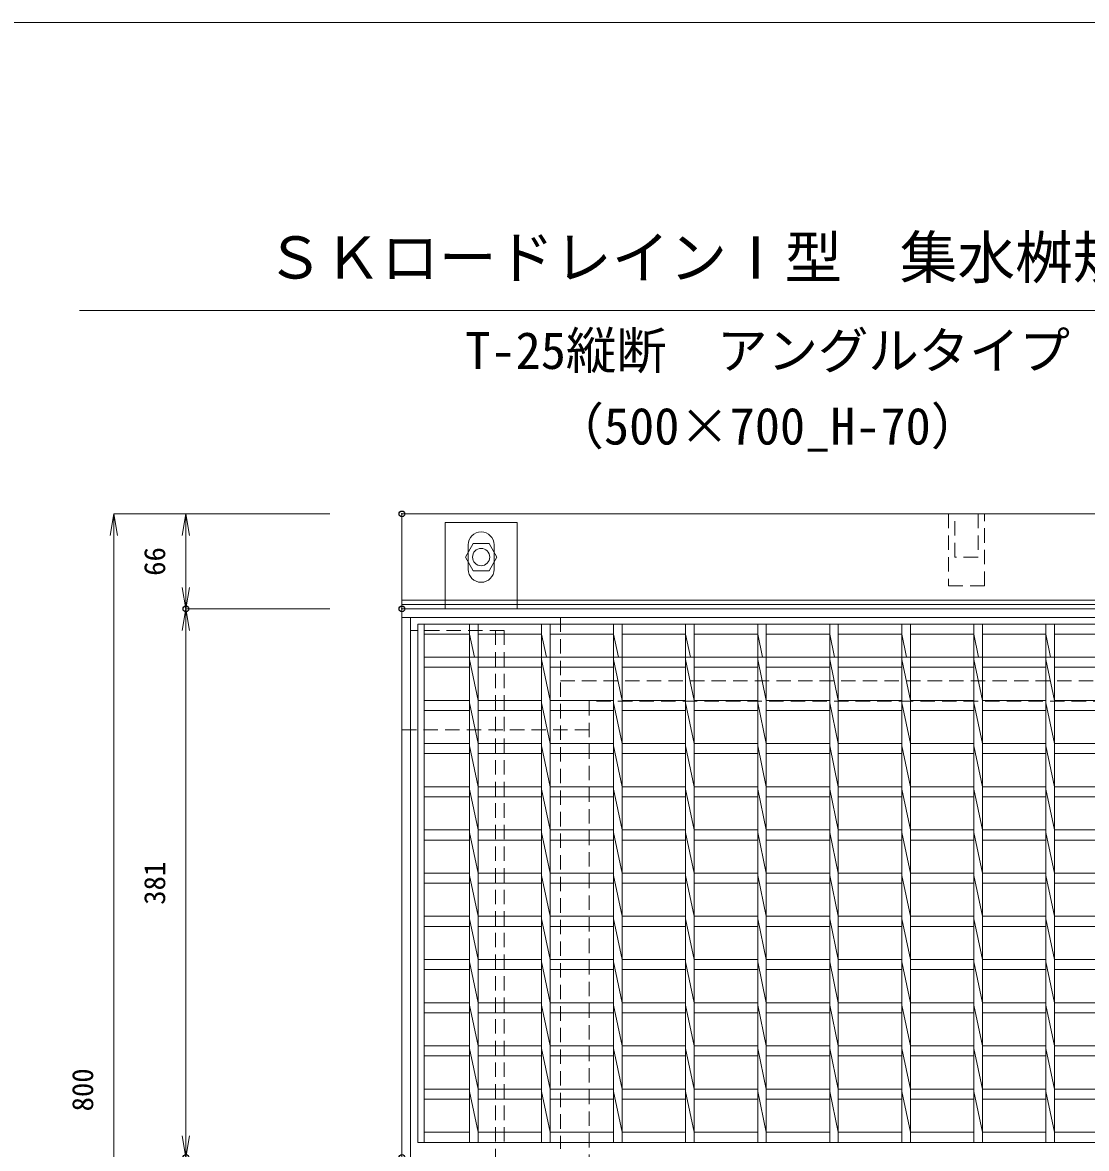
# Model space of a CAD drawing. Units: millimetres, scale not verified. Extents: x -4245 to -355, y 665 to 3505.
# Drawn here: x -2821 to -2082, y 2723 to 3505 of the extents above; entities that cross this region are included whole.
import ezdxf
from ezdxf.enums import TextEntityAlignment as Align

# ---------------------------------------------------------------- set-up
doc = ezdxf.new("R2010")
doc.units = ezdxf.units.MM
doc.header["$LTSCALE"] = 20
doc.header["$PDMODE"] = 32
doc.header["$PDSIZE"] = 4
doc.linetypes.add('USER1', pattern=[0.75, 0.5, -0.25])
for name, color, linetype, lineweight in [('0-1_TITLE', 7, 'Continuous', 18), ('0-3_KIJUN', 7, 'Continuous', 18), ('0-5_SUNPO', 3, 'Continuous', 18), ('0-6_UKEWAKU', 4, 'Continuous', 18), ('0-7_GRE', 5, 'Continuous', 18), ('0-9__0-0_0', 7, 'Continuous', 18)]:
    doc.layers.add(name, color=color, linetype=linetype, lineweight=lineweight)
doc.layers.add('0-A__0-2_DEFPOINTS', color=7, linetype='Continuous')
doc.styles.add('ＭＳ ゴシック', font='')
doc.styles.get('ＭＳ ゴシック').set_extended_font_data('MS Gothic')

# ---------------------------------------------------------------- blocks, each defined once
blk = doc.blocks.new('M16_insert_dan')
at = {"layer": '0-3_KIJUN', "color": 3, "linetype": 'USER1'}
for points in [[(0, -12.5), (-50, -12.5), (-50, 12.5), (0, 12.5)], [(0, 8), (-30, 8), (-30, -8), (0, -8)]]:
    blk.add_lwpolyline(points, close=True, dxfattribs=at)
blk = doc.blocks.new('_OPEN')
at = {"layer": '0-9__0-0_0'}
blk.add_line((0, 0), (-1, 0), dxfattribs=at)
blk.add_lwpolyline([(-1, 0.167), (0, 0), (-1, -0.167)], dxfattribs=at)
blk = doc.blocks.new('_D70')
at = {"layer": '0-5_SUNPO'}
for p, q in [((1637.95, 2789.88), (1537.95, 2789.88)), ((1537.95, 2774.88), (1537.95, 2738.88)), ((1637.95, 2723.88), (1537.95, 2723.88))]:
    blk.add_line(p, q, dxfattribs=at)
at = {"layer": '0-A__0-2_DEFPOINTS'}
for p in [(1687.95, 2789.88), (1537.95, 2723.88), (1687.95, 2723.88)]:
    blk.add_point(p, dxfattribs=at)
at = {"layer": '0-5_SUNPO', "xscale": 15, "yscale": 15}
for p, rotation in [((1537.95, 2789.88), 90), ((1537.95, 2723.88), 270)]:
    blk.add_blockref('_OPEN', p, dxfattribs=dict(at, rotation=rotation))
at = {"layer": '0-5_SUNPO', "color": 7, "style": 'ＭＳ ゴシック'}
blk.add_text('66', height=14.66, rotation=90, dxfattribs=at).set_placement((1527.95, 2746.88), align=Align.BOTTOM_LEFT)
blk = doc.blocks.new('_D72')
at = {"layer": '0-5_SUNPO'}
for p, q in [((1637.95, 2789.88), (1487.95, 2789.88)), ((1487.95, 2774.88), (1487.95, 2004.88))]:
    blk.add_line(p, q, dxfattribs=at)
at = {"layer": '0-A__0-2_DEFPOINTS'}
blk.add_point((1687.95, 2789.88), dxfattribs=at)
at = {"layer": '0-5_SUNPO', "xscale": 15, "yscale": 15, "rotation": 90}
blk.add_blockref('_OPEN', (1487.95, 2789.88), dxfattribs=at)
at = {"layer": '0-5_SUNPO', "color": 7, "style": 'ＭＳ ゴシック'}
blk.add_text('800', height=14.66, rotation=90, dxfattribs=at).set_placement((1477.95, 2374.88), align=Align.BOTTOM_LEFT)
blk = doc.blocks.new('_D73')
at = {"layer": '0-5_SUNPO'}
for p, q in [((1637.95, 2723.88), (1537.95, 2723.88)), ((1537.95, 2708.88), (1537.95, 2357.88)), ((1637.95, 2342.88), (1537.95, 2342.88))]:
    blk.add_line(p, q, dxfattribs=at)
at = {"layer": '0-A__0-2_DEFPOINTS'}
for p in [(1687.95, 2723.88), (1537.95, 2342.88), (1687.95, 2342.88)]:
    blk.add_point(p, dxfattribs=at)
at = {"layer": '0-5_SUNPO', "xscale": 15, "yscale": 15}
for p, rotation in [((1537.95, 2723.88), 90), ((1537.95, 2342.88), 270)]:
    blk.add_blockref('_OPEN', p, dxfattribs=dict(at, rotation=rotation))
at = {"layer": '0-5_SUNPO', "color": 7, "style": 'ＭＳ ゴシック'}
blk.add_text('381', height=14.66, rotation=90, dxfattribs=at).set_placement((1527.95, 2518.38), align=Align.BOTTOM_LEFT)
blk = doc.blocks.new('A$C20407A36')
at = {"layer": '0-6_UKEWAKU'}
for p, q in [((30, 668), (30, 728)), ((46, 695.5), (46, 712.5)), ((64, 695.5), (64, 712.5)), ((800, 662), (0, 662)), ((6, 662), (6, 287))]:
    blk.add_line(p, q, dxfattribs=at)
at = {"layer": '0-6_UKEWAKU', "linetype": 'USER1'}
for p, q in [((110, 662), (110, 293)), ((71, 653), (6, 653)), ((65, 653), (65, 15)), ((71, 653), (71, 293)), ((690, 618), (110, 618))]:
    blk.add_line(p, q, dxfattribs=at)
at = {"layer": '0-6_UKEWAKU'}
blk.add_lwpolyline([(80, 668), (80, 728), (30, 728)], dxfattribs=at)
blk.add_lwpolyline([(0, 668), (0, 0), (800, 0), (800, 668)], close=True, dxfattribs=at)
for centre, start, end in [((55, 712.5), 0, 180), ((55, 695.5), 180, 0)]:
    blk.add_arc(centre, 9, start, end, dxfattribs=at)
blk = doc.blocks.new('A$C2E306F12')
at = {"layer": '0-7_GRE'}
for p, q in [((4.5, 360), (36, 360)), ((42, 360), (86, 360)), ((92, 360), (136, 360)), ((142, 360), (186, 360)), ((192, 360), (236, 360)), ((242, 360), (286, 360)), ((292, 360), (336, 360)), ((342, 360), (386, 360)), ((392, 360), (436, 360)), ((442, 360), (486, 360)), ((4.5, 353), (36, 353)), ((36, 353), (39.39, 337)), ((42, 353), (86, 353)), ((86, 353), (89.39, 337)), ((92, 353), (136, 353)), ((136, 353), (139.39, 337)), ((142, 353), (186, 353)), ((186, 353), (189.39, 337)), ((192, 353), (236, 353)), ((236, 353), (239.39, 337)), ((242, 353), (286, 353)), ((286, 353), (289.39, 337)), ((292, 353), (336, 353)), ((336, 353), (339.39, 337)), ((342, 353), (386, 353)), ((386, 353), (389.39, 337)), ((392, 353), (436, 353)), ((436, 353), (439.39, 337)), ((442, 353), (486, 353)), ((4.5, 337), (36, 337)), ((4.5, 337), (773.5, 337)), ((42, 337), (86, 337)), ((92, 337), (136, 337)), ((142, 337), (186, 337)), ((192, 337), (236, 337)), ((242, 337), (286, 337)), ((292, 337), (336, 337)), ((342, 337), (386, 337)), ((392, 337), (436, 337)), ((442, 337), (486, 337)), ((4.5, 330), (36, 330)), ((36, 335.3), (42, 307)), ((42, 330), (86, 330)), ((86, 335.3), (92, 307)), ((92, 330), (136, 330)), ((136, 335.3), (142, 307)), ((142, 330), (186, 330)), ((186, 335.3), (192, 307)), ((192, 330), (236, 330)), ((236, 335.3), (242, 307)), ((242, 330), (286, 330)), ((286, 335.3), (292, 307)), ((292, 330), (336, 330)), ((336, 335.3), (342, 307)), ((342, 330), (386, 330)), ((386, 335.3), (392, 307)), ((392, 330), (436, 330)), ((436, 335.3), (442, 307)), ((442, 330), (486, 330)), ((4.5, 307), (36, 307)), ((36, 305.3), (42, 277)), ((42, 307), (86, 307)), ((86, 305.3), (92, 277)), ((92, 307), (136, 307)), ((136, 305.3), (142, 277)), ((142, 307), (186, 307)), ((186, 305.3), (192, 277)), ((192, 307), (236, 307)), ((236, 305.3), (242, 277)), ((242, 307), (286, 307)), ((286, 305.3), (292, 277)), ((292, 307), (336, 307)), ((336, 305.3), (342, 277)), ((342, 307), (386, 307)), ((386, 305.3), (392, 277)), ((392, 307), (436, 307)), ((436, 305.3), (442, 277)), ((442, 307), (486, 307)), ((4.5, 300), (36, 300)), ((42, 300), (86, 300)), ((92, 300), (136, 300)), ((142, 300), (186, 300)), ((192, 300), (236, 300)), ((242, 300), (286, 300)), ((292, 300), (336, 300)), ((342, 300), (386, 300)), ((392, 300), (436, 300)), ((442, 300), (486, 300)), ((4.5, 277), (36, 277)), ((36, 275.3), (42, 247)), ((42, 277), (86, 277)), ((86, 275.3), (92, 247)), ((92, 277), (136, 277)), ((136, 275.3), (142, 247)), ((142, 277), (186, 277)), ((186, 275.3), (192, 247)), ((192, 277), (236, 277)), ((236, 275.3), (242, 247)), ((242, 277), (286, 277)), ((286, 275.3), (292, 247)), ((292, 277), (336, 277)), ((336, 275.3), (342, 247)), ((342, 277), (386, 277)), ((386, 275.3), (392, 247)), ((392, 277), (436, 277)), ((436, 275.3), (442, 247)), ((442, 277), (486, 277)), ((4.5, 270), (36, 270)), ((42, 270), (86, 270)), ((92, 270), (136, 270)), ((142, 270), (186, 270)), ((192, 270), (236, 270)), ((242, 270), (286, 270)), ((292, 270), (336, 270)), ((342, 270), (386, 270)), ((392, 270), (436, 270)), ((442, 270), (486, 270)), ((4.5, 247), (36, 247)), ((36, 245.3), (42, 217)), ((42, 247), (86, 247)), ((86, 245.3), (92, 217)), ((92, 247), (136, 247)), ((136, 245.3), (142, 217)), ((142, 247), (186, 247)), ((186, 245.3), (192, 217)), ((192, 247), (236, 247)), ((236, 245.3), (242, 217)), ((242, 247), (286, 247)), ((286, 245.3), (292, 217)), ((292, 247), (336, 247)), ((336, 245.3), (342, 217)), ((342, 247), (386, 247)), ((386, 245.3), (392, 217)), ((392, 247), (436, 247)), ((436, 245.3), (442, 217)), ((442, 247), (486, 247)), ((4.5, 240), (36, 240)), ((42, 240), (86, 240)), ((92, 240), (136, 240)), ((142, 240), (186, 240)), ((192, 240), (236, 240)), ((242, 240), (286, 240)), ((292, 240), (336, 240)), ((342, 240), (386, 240)), ((392, 240), (436, 240)), ((442, 240), (486, 240)), ((4.5, 217), (36, 217)), ((36, 215.3), (42, 187)), ((42, 217), (86, 217)), ((86, 215.3), (92, 187)), ((92, 217), (136, 217)), ((136, 215.3), (142, 187)), ((142, 217), (186, 217)), ((186, 215.3), (192, 187)), ((192, 217), (236, 217)), ((236, 215.3), (242, 187)), ((242, 217), (286, 217)), ((286, 215.3), (292, 187)), ((292, 217), (336, 217)), ((336, 215.3), (342, 187)), ((342, 217), (386, 217)), ((386, 215.3), (392, 187)), ((392, 217), (436, 217)), ((436, 215.3), (442, 187)), ((442, 217), (486, 217)), ((4.5, 210), (36, 210)), ((42, 210), (86, 210)), ((92, 210), (136, 210)), ((142, 210), (186, 210)), ((192, 210), (236, 210)), ((242, 210), (286, 210)), ((292, 210), (336, 210)), ((342, 210), (386, 210)), ((392, 210), (436, 210)), ((442, 210), (486, 210)), ((4.5, 187), (36, 187)), ((4.5, 180), (36, 180)), ((36, 185.3), (42, 157)), ((42, 187), (86, 187)), ((42, 180), (86, 180)), ((86, 185.3), (92, 157)), ((92, 187), (136, 187)), ((92, 180), (136, 180)), ((136, 185.3), (142, 157)), ((142, 187), (186, 187)), ((142, 180), (186, 180)), ((186, 185.3), (192, 157)), ((192, 187), (236, 187)), ((192, 180), (236, 180)), ((236, 185.3), (242, 157)), ((242, 187), (286, 187)), ((242, 180), (286, 180)), ((286, 185.3), (292, 157)), ((292, 187), (336, 187)), ((292, 180), (336, 180)), ((336, 185.3), (342, 157)), ((342, 187), (386, 187)), ((342, 180), (386, 180)), ((386, 185.3), (392, 157)), ((392, 187), (436, 187)), ((392, 180), (436, 180)), ((436, 185.3), (442, 157)), ((442, 187), (486, 187)), ((442, 180), (486, 180)), ((4.5, 157), (36, 157)), ((42, 157), (86, 157)), ((92, 157), (136, 157)), ((142, 157), (186, 157)), ((192, 157), (236, 157)), ((242, 157), (286, 157)), ((292, 157), (336, 157)), ((342, 157), (386, 157)), ((392, 157), (436, 157)), ((442, 157), (486, 157)), ((4.5, 150), (36, 150)), ((36, 155.3), (42, 127)), ((42, 150), (86, 150)), ((86, 155.3), (92, 127)), ((92, 150), (136, 150)), ((136, 155.3), (142, 127)), ((142, 150), (186, 150)), ((186, 155.3), (192, 127)), ((192, 150), (236, 150)), ((236, 155.3), (242, 127)), ((242, 150), (286, 150)), ((286, 155.3), (292, 127)), ((292, 150), (336, 150)), ((336, 155.3), (342, 127)), ((342, 150), (386, 150)), ((386, 155.3), (392, 127)), ((392, 150), (436, 150)), ((436, 155.3), (442, 127)), ((442, 150), (486, 150)), ((4.5, 127), (36, 127)), ((36, 125.3), (42, 97)), ((42, 127), (86, 127)), ((86, 125.3), (92, 97)), ((92, 127), (136, 127)), ((136, 125.3), (142, 97)), ((142, 127), (186, 127)), ((186, 125.3), (192, 97)), ((192, 127), (236, 127)), ((236, 125.3), (242, 97)), ((242, 127), (286, 127)), ((286, 125.3), (292, 97)), ((292, 127), (336, 127)), ((336, 125.3), (342, 97)), ((342, 127), (386, 127)), ((386, 125.3), (392, 97)), ((392, 127), (436, 127)), ((436, 125.3), (442, 97)), ((442, 127), (486, 127)), ((4.5, 120), (36, 120)), ((42, 120), (86, 120)), ((92, 120), (136, 120)), ((142, 120), (186, 120)), ((192, 120), (236, 120)), ((242, 120), (286, 120)), ((292, 120), (336, 120)), ((342, 120), (386, 120)), ((392, 120), (436, 120)), ((442, 120), (486, 120)), ((4.5, 97), (36, 97)), ((36, 95.3), (42, 67)), ((42, 97), (86, 97)), ((86, 95.3), (92, 67)), ((92, 97), (136, 97)), ((136, 95.3), (142, 67)), ((142, 97), (186, 97)), ((186, 95.3), (192, 67)), ((192, 97), (236, 97)), ((236, 95.3), (242, 67)), ((242, 97), (286, 97)), ((286, 95.3), (292, 67)), ((292, 97), (336, 97)), ((336, 95.3), (342, 67)), ((342, 97), (386, 97)), ((386, 95.3), (392, 67)), ((392, 97), (436, 97)), ((436, 95.3), (442, 67)), ((442, 97), (486, 97)), ((4.5, 90), (36, 90)), ((42, 90), (86, 90)), ((92, 90), (136, 90)), ((142, 90), (186, 90)), ((192, 90), (236, 90)), ((242, 90), (286, 90)), ((292, 90), (336, 90)), ((342, 90), (386, 90)), ((392, 90), (436, 90)), ((442, 90), (486, 90)), ((4.5, 67), (36, 67)), ((36, 65.3), (42, 37)), ((42, 67), (86, 67)), ((86, 65.3), (92, 37)), ((92, 67), (136, 67)), ((136, 65.3), (142, 37)), ((142, 67), (186, 67)), ((186, 65.3), (192, 37)), ((192, 67), (236, 67)), ((236, 65.3), (242, 37)), ((242, 67), (286, 67)), ((286, 65.3), (292, 37)), ((292, 67), (336, 67)), ((336, 65.3), (342, 37)), ((342, 67), (386, 67)), ((386, 65.3), (392, 37)), ((392, 67), (436, 67)), ((436, 65.3), (442, 37)), ((442, 67), (486, 67)), ((4.5, 60), (36, 60)), ((42, 60), (86, 60)), ((92, 60), (136, 60)), ((142, 60), (186, 60)), ((192, 60), (236, 60)), ((242, 60), (286, 60)), ((292, 60), (336, 60)), ((342, 60), (386, 60)), ((392, 60), (436, 60)), ((442, 60), (486, 60)), ((4.5, 37), (36, 37)), ((36, 35.3), (42, 7)), ((42, 37), (86, 37)), ((86, 35.3), (92, 7)), ((92, 37), (136, 37)), ((136, 35.3), (142, 7)), ((142, 37), (186, 37)), ((186, 35.3), (192, 7)), ((192, 37), (236, 37)), ((236, 35.3), (242, 7)), ((242, 37), (286, 37)), ((286, 35.3), (292, 7)), ((292, 37), (336, 37)), ((336, 35.3), (342, 7)), ((342, 37), (386, 37)), ((386, 35.3), (392, 7)), ((392, 37), (436, 37)), ((436, 35.3), (442, 7)), ((442, 37), (486, 37)), ((4.5, 30), (36, 30)), ((42, 30), (86, 30)), ((92, 30), (136, 30)), ((142, 30), (186, 30)), ((192, 30), (236, 30)), ((242, 30), (286, 30)), ((292, 30), (336, 30)), ((342, 30), (386, 30)), ((392, 30), (436, 30)), ((442, 30), (486, 30)), ((4.5, 7), (36, 7)), ((4.5, 0), (36, 0)), ((42, 7), (86, 7)), ((42, 0), (86, 0)), ((92, 7), (136, 7)), ((92, 0), (136, 0)), ((142, 7), (186, 7)), ((142, 0), (186, 0)), ((192, 7), (236, 7)), ((192, 0), (236, 0)), ((242, 7), (286, 7)), ((242, 0), (286, 0)), ((292, 7), (336, 7)), ((292, 0), (336, 0)), ((342, 7), (386, 7)), ((342, 0), (386, 0)), ((392, 7), (436, 7)), ((392, 0), (436, 0)), ((442, 7), (486, 7)), ((442, 0), (486, 0))]:
    blk.add_line(p, q, dxfattribs=at)
for points in [[(0, 360), (778, 360), (778, 0)], [(0, 360), (0, 0), (778, 0)], [(0, 360), (4.5, 360), (4.5, 0)], [(0, 360), (0, 0), (4.5, 0)], [(36, 360), (42, 360), (42, 0)], [(36, 360), (36, 0), (42, 0)], [(86, 360), (92, 360), (92, 0)], [(86, 360), (86, 0), (92, 0)], [(136, 360), (142, 360), (142, 0)], [(136, 360), (136, 0), (142, 0)], [(186, 360), (192, 360), (192, 0)], [(186, 360), (186, 0), (192, 0)], [(236, 360), (242, 360), (242, 0)], [(236, 360), (236, 0), (242, 0)], [(286, 360), (292, 360), (292, 0)], [(286, 360), (286, 0), (292, 0)], [(336, 360), (342, 360), (342, 0)], [(336, 360), (336, 0), (342, 0)], [(386, 360), (392, 360), (392, 0)], [(386, 360), (386, 0), (392, 0)], [(436, 360), (442, 360), (442, 0)], [(436, 360), (436, 0), (442, 0)]]:
    blk.add_lwpolyline(points, dxfattribs=at)

msp = doc.modelspace()

# ---------------------------------------------------------------- linework, layer by layer
at = {"layer": '0-1_TITLE', "color": 1}
msp.add_line((-2781.26, 3304.99), (-1819.18, 3304.99), dxfattribs=at)
at = {"layer": '0-1_TITLE', "color": 2}
msp.add_lwpolyline([(-4245.22, 664.99), (-355.22, 664.99), (-355.22, 3504.99), (-4245.22, 3504.99)], close=True, dxfattribs=at)
at = {"layer": '0-3_KIJUN', "linetype": 'USER1'}
msp.add_line((-2557.27, 3013.69), (-2427.27, 3013.69), dxfattribs=at)
at = {"layer": '0-3_KIJUN'}
for points in [[(-2557.27, 2363.69), (-1757.27, 2363.69), (-1757.27, 3163.69), (-2557.27, 3163.69)], [(-1757.27, 3103.69), (-2557.27, 3103.69), (-2557.27, 3100.69), (-1757.27, 3100.69)]]:
    msp.add_lwpolyline(points, close=True, dxfattribs=at)
at = {"layer": '0-3_KIJUN', "linetype": 'USER1'}
msp.add_lwpolyline([(-1887.27, 3033.69), (-2427.27, 3033.69), (-2427.27, 2493.69), (-1887.27, 2493.69)], close=True, dxfattribs=at)
at = {"layer": '0-3_KIJUN'}
msp.add_circle((-2502.27, 3133.69), 6, dxfattribs=at)
at = {"layer": '0-7_GRE'}
msp.add_lwpolyline([(-2507.74, 3143.17), (-2513.22, 3133.69), (-2507.74, 3124.21), (-2496.79, 3124.21), (-2491.32, 3133.69), (-2496.79, 3143.17)], close=True, dxfattribs=at)
msp.add_lwpolyline([(-2507.74, 3143.17), (-2513.22, 3133.69), (-2507.74, 3124.21), (-2496.79, 3124.21), (-2491.32, 3133.69), (-2496.79, 3143.17)], close=True, dxfattribs=at)
msp.add_lwpolyline([(-2507.74, 3143.17), (-2513.22, 3133.69), (-2507.74, 3124.21), (-2496.79, 3124.21), (-2491.32, 3133.69), (-2496.79, 3143.17)], close=True, dxfattribs=at)

# ---------------------------------------------------------------- block references
at = {"layer": '0-3_KIJUN', "xscale": -1, "rotation": 270}
msp.add_blockref('M16_insert_dan', (-2165.27, 3163.69), dxfattribs=at)
at = {"layer": '0-5_SUNPO'}
for name in ['_D72', '_D70', '_D73']:
    msp.add_blockref(name, (-4245.22, 373.81), dxfattribs=at)
at = {"layer": '0-6_UKEWAKU'}
msp.add_blockref('A$C20407A36', (-2557.27, 2429.69), dxfattribs=at)
at = {"layer": '0-7_GRE'}
msp.add_blockref('A$C2E306F12', (-2546.27, 2727.19), dxfattribs=at)

# ---------------------------------------------------------------- texts
at = {"layer": '0-1_TITLE', "style": 'ＭＳ ゴシック'}
for s, height, p in [('ＳＫロードレインⅠ型\u3000集水桝規格図', 29.33, (-2651.62, 3318.37)), ('T-25縦断\u3000アングルタイプ', 25.66, (-2513.25, 3256.66)), ('（500×700_H-70）', 25.66, (-2452, 3204.16))]:
    msp.add_text(s, height=height, dxfattribs=at).set_placement(p, align=Align.BOTTOM_LEFT)

doc.saveas('drawing.dxf')
